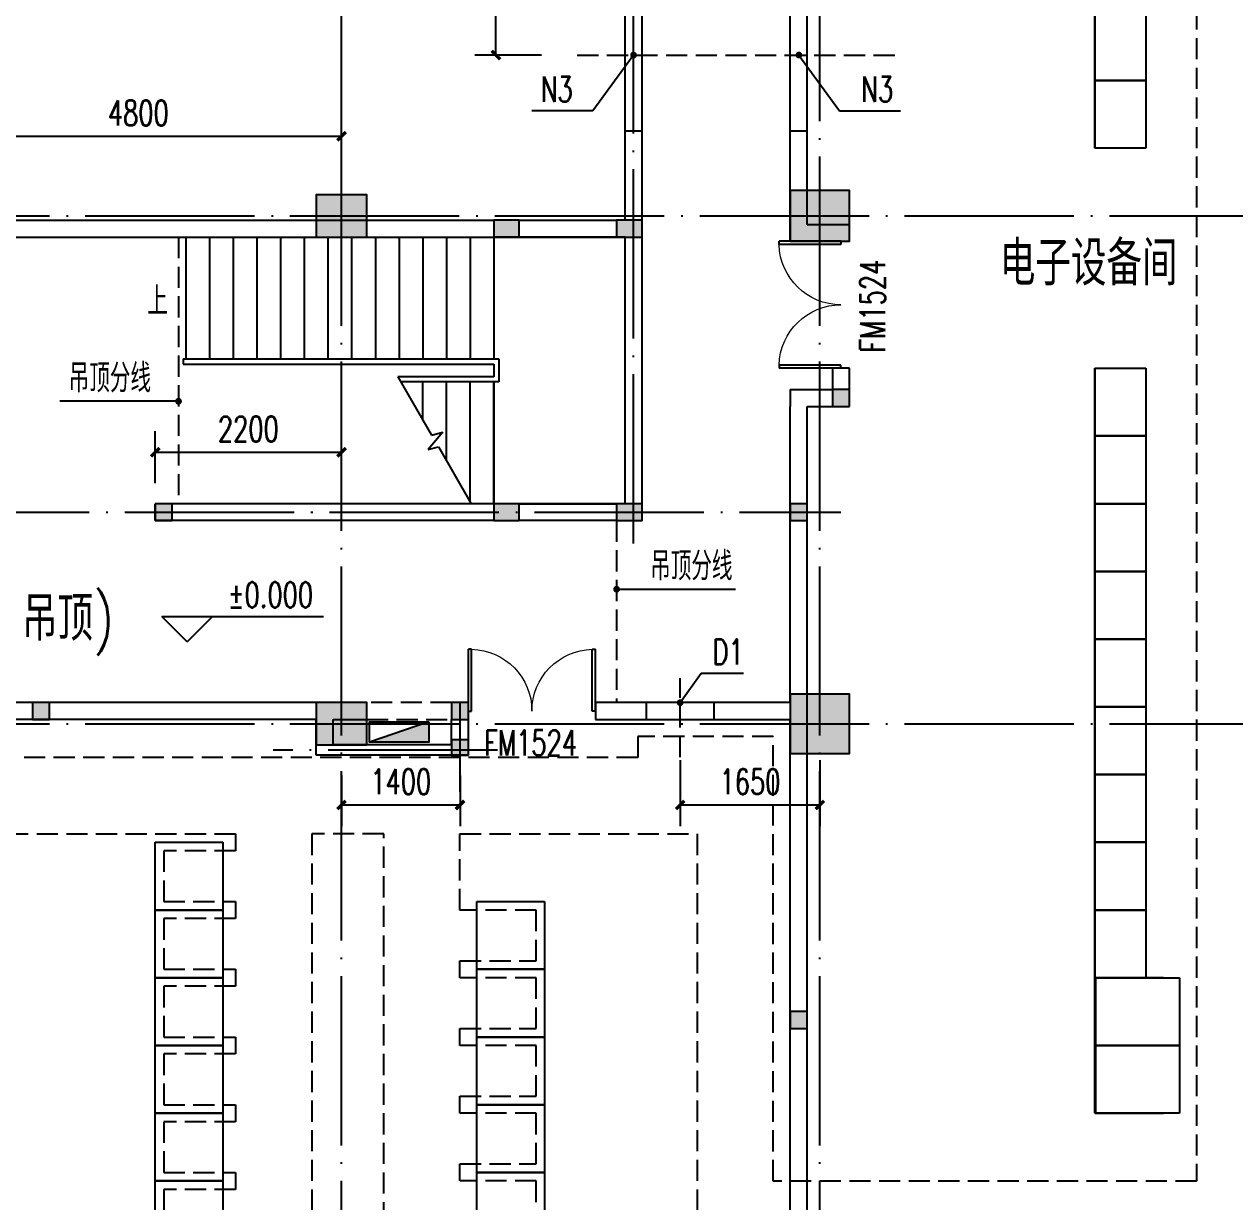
# Model space of a CAD drawing. Extents: x -59142 to 322364, y -122476 to 91021.
# Drawn here: x -30082 to -15782, y 35226 to 49136 of the extents above; entities that cross this region are included whole.
import ezdxf

# ---------------------------------------------------------------- set-up
doc = ezdxf.new("R2010")
doc.units = 0
doc.header["$LTSCALE"] = 1000
doc.header["$MEASUREMENT"] = 0
doc.linetypes.add('DASH', pattern=[0.35, 0.25, -0.1])
doc.linetypes.add('DOTE', pattern=[2.42, 2, -0.2, 0.02, -0.2])
for name, color, linetype in [('CENTRE LINE', 1, 'DOTE'), ('COLUMN', 255, 'Continuous'), ('DIM_ELEV', 3, 'Continuous'), ('DIM_SYMB', 3, 'Continuous'), ('DOTE', 1, 'DOTE'), ('EQUIPMENT', 171, 'Continuous'), ('HOLE', 6, 'Continuous'), ('PUB_DIM', 3, 'Continuous'), ('PUB_HATCH', 255, 'Continuous'), ('PUB_TEXT', 7, 'Continuous'), ('STAIR', 2, 'Continuous'), ('TEXT', 62, 'Continuous'), ('WALL', 255, 'Continuous'), ('WINDOW', 4, 'Continuous'), ('WINDOW_TEXT', 7, 'Continuous')]:
    doc.layers.add(name, color=color, linetype=linetype)
doc.styles.add('_TCH_DIM', font='SIMPLEX', dxfattribs={"bigfont": 'GBCBIG'})
doc.styles.add('_TCH_DIM_T3', font='SIMPLEX', dxfattribs={"width": 0.705882, "bigfont": 'GBCBIG'})
doc.styles.add('_TCH_WINDOW', font='SIMPLEX', dxfattribs={"bigfont": 'GBCBIG'})
doc.styles.add('HZTXT', font='geditxt.shx', dxfattribs={"width": 0.8, "bigfont": 'hztxt1.shx'})
doc.dimstyles.new('_TCH_ARCH&&100', dxfattribs={"dimtxt": 297.5, "dimasz": 100, "dimexe": 250, "dimexo": 300, "dimgap": 126.25, "dimtad": 1, "dimdec": 0, "dimzin": 0, "dimdsep": 46, "dimtxsty": '_TCH_DIM_T3', "dimblk": 'ARCHTICK', "dimcen": 0.09, "dimazin": 2, "dimtfac": 1, "dimtdec": 0, "dimtix": 1, "dimtmove": 2, "dimatfit": 3, "dimfxl": 1, "dimtolj": 1, "dimtzin": 0, "dimarcsym": 0})

# ---------------------------------------------------------------- blocks, each defined once
blk = doc.blocks.new('_FZH')
blk.add_lwpolyline([(-0.5, -0.5), (0.5, -0.5), (0.5, 0.5), (-0.5, 0.5)], close=True)
at = {"layer": 'PUB_HATCH'}
blk.add_solid([(-0.5, -0.5), (0.5, -0.5), (-0.5, 0.5), (0.5, 0.5)], dxfattribs=at)
blk = doc.blocks.new('A$C78DD753C')
at = {"layer": 'COLUMN', "xscale": 600.0000000000146, "yscale": 500, "zscale": 500}
for p in [(7100, -34500), (7100, -40500)]:
    blk.add_blockref('_FZH', p, dxfattribs=at)
at = {"layer": 'COLUMN'}
for p, xscale, yscale, zscale, rotation in [((12750, -34500), 700.0000000001892, 599.9984741202788, 599.9984741202788, 3.632825922247011e-11), ((12750, -40500), 699.9999999996362, 699.9999999996362, 699.9999999996362, 2.143962839360586e-11)]:
    blk.add_blockref('_FZH', p, dxfattribs=dict(at, xscale=xscale, yscale=yscale, zscale=zscale, rotation=rotation))
blk = doc.blocks.new('A$C42A87479')
at = {"layer": 'EQUIPMENT', "color": 251, "linetype": 'DASH'}
for points in [[(17200, -21900), (17200, -45902), (12200, -45902), (12200, -40650), (10600, -40650), (10600, -40900), (500, -40900), (500, -50027), (100, -50427), (100, -54050), (1500, -54050), (1500, -56950)], [(12200, -45902), (12200, -40650), (10600, -40650), (10600, -40900)], [(1400, -41800), (5850, -41800), (5850, -42000), (5000, -42000), (5000, -42600), (5850, -42600), (5850, -42800), (5000, -42800), (5000, -43400), (5850, -43400), (5850, -43600), (5000, -43600), (5000, -44200), (5850, -44200), (5850, -44400), (5000, -44400), (5000, -45000), (5850, -45000), (5850, -45200), (5000, -45200), (5000, -45800), (5850, -45800), (5850, -46000), (5000, -46000), (5000, -46600)], [(7600, -49900), (7600, -41800), (6750, -41800), (6750, -49900), (7600, -49900)], [(9400, -46500), (9400, -45900), (8500, -45900), (8500, -45700), (9400, -45700), (9400, -45100), (8500, -45100), (8500, -44900), (9400, -44900), (9400, -44300), (8500, -44300), (8500, -44100), (9400, -44100), (9400, -43500), (8500, -43500), (8500, -43300), (9400, -43300), (9400, -42700), (8500, -42700), (8500, -41800), (11300, -41800), (11300, -53150)], [(8500, -42700), (8500, -42500)]]:
    blk.add_lwpolyline(points, dxfattribs=at)
blk = doc.blocks.new('A$C4D7001ED')
at = {"layer": 'EQUIPMENT'}
for p, q in [((2100, -2200), (2100, -1400)), ((2100, -1400), (2900, -1400)), ((2900, -1400), (2900, -2200)), ((4900, -2200), (4900, -1400)), ((4900, -1400), (5700, -1400)), ((5700, -1400), (5700, -2200)), ((2900, -2200), (2100, -2200)), ((2100, -3000), (2100, -2200)), ((2100, -2200), (2900, -2200)), ((2900, -2200), (2900, -3000)), ((5700, -2200), (4900, -2200)), ((4900, -3000), (4900, -2200)), ((4900, -2200), (5700, -2200)), ((5700, -2200), (5700, -3000)), ((2900, -3000), (2100, -3000)), ((2100, -3800), (2100, -3000)), ((2100, -3000), (2900, -3000)), ((2900, -3000), (2900, -3800)), ((5700, -3000), (4900, -3000)), ((4900, -3800), (4900, -3000)), ((4900, -3000), (5700, -3000)), ((5700, -3000), (5700, -3800)), ((2900, -3800), (2100, -3800)), ((2100, -4600), (2100, -3800)), ((2100, -3800), (2900, -3800)), ((2900, -3800), (2900, -4600)), ((5700, -3800), (4900, -3800)), ((4900, -4600), (4900, -3800)), ((4900, -3800), (5700, -3800)), ((5700, -3800), (5700, -4600)), ((2100, -5400), (2100, -4600)), ((2100, -4600), (2900, -4600)), ((2900, -4600), (2100, -4600)), ((2900, -4600), (2900, -5400)), ((4900, -5400), (4900, -4600)), ((4900, -4600), (5700, -4600)), ((5700, -4600), (4900, -4600)), ((5700, -4600), (5700, -5400)), ((2900, -5400), (2100, -5400)), ((2100, -6200), (2100, -5400)), ((2100, -5400), (2900, -5400)), ((2900, -5400), (2900, -6200)), ((5700, -5400), (4900, -5400)), ((4900, -6200), (4900, -5400)), ((4900, -5400), (5700, -5400)), ((5700, -5400), (5700, -6200)), ((2900, -6200), (2100, -6200)), ((2100, -7000), (2100, -6200)), ((2100, -6200), (2900, -6200)), ((2900, -6200), (2900, -7000)), ((5700, -6200), (4900, -6200)), ((4900, -7000), (4900, -6200)), ((4900, -6200), (5700, -6200)), ((5700, -6200), (5700, -7000)), ((2900, -7000), (2100, -7000)), ((2100, -7800), (2100, -7000)), ((2100, -7000), (2900, -7000)), ((2900, -7000), (2900, -7800)), ((5700, -7000), (4900, -7000)), ((4900, -7800), (4900, -7000)), ((4900, -7000), (5700, -7000)), ((5700, -7000), (5700, -7800)), ((2900, -7800), (2100, -7800)), ((2100, -8600), (2100, -7800)), ((2100, -7800), (2900, -7800)), ((2900, -7800), (2900, -8600)), ((5700, -7800), (4900, -7800)), ((4900, -8600), (4900, -7800)), ((4900, -7800), (5700, -7800)), ((5700, -7800), (5700, -8600)), ((13200, -9300), (13200, -8500)), ((13200, -8500), (13800, -8500)), ((13800, -8500), (13800, -9300)), ((16400, -8500), (17000, -8500)), ((16400, -9300), (16400, -8500)), ((17000, -8500), (17000, -9300)), ((2900, -8600), (2100, -8600)), ((2100, -9400), (2100, -8600)), ((2100, -8600), (2900, -8600)), ((2900, -8600), (2900, -9400)), ((5700, -8600), (4900, -8600)), ((4900, -9400), (4900, -8600)), ((4900, -8600), (5700, -8600)), ((5700, -8600), (5700, -9400)), ((2900, -9400), (2100, -9400)), ((2100, -10400), (2100, -9400)), ((2100, -9400), (2900, -9400)), ((2900, -9400), (2900, -10400)), ((5700, -9400), (4900, -9400)), ((4900, -10400), (4900, -9400)), ((4900, -9400), (5700, -9400)), ((5700, -9400), (5700, -10400)), ((13800, -9300), (13200, -9300)), ((17000, -9300), (16400, -9300)), ((17200, -9300), (16400, -9300)), ((16400, -9300), (16400, -10100)), ((17200, -10100), (17200, -9300)), ((8900, -10900), (8900, -10100)), ((8900, -10100), (9500, -10100)), ((9500, -10100), (9500, -10900)), ((13800, -10100), (13000, -10100)), ((13000, -10100), (13000, -10900)), ((13800, -10900), (13800, -10100)), ((16400, -10100), (17200, -10100)), ((17200, -10100), (16400, -10100)), ((16400, -10100), (16400, -10900)), ((17200, -10900), (17200, -10100)), ((1250, -12600), (1250, -10400)), ((1250, -10400), (2900, -10400)), ((2900, -10400), (2100, -10400)), ((2900, -10400), (2900, -12600)), ((4900, -12600), (4900, -10400)), ((4900, -10400), (6550, -10400)), ((5700, -10400), (4900, -10400)), ((6550, -10400), (6550, -12600)), ((9500, -10900), (8700, -10900)), ((8700, -10900), (8700, -11700)), ((9500, -10900), (8900, -10900)), ((9500, -11700), (9500, -10900)), ((13800, -10900), (13000, -10900)), ((13000, -10900), (13000, -11700)), ((13000, -10900), (13800, -10900)), ((13800, -11700), (13800, -10900)), ((16400, -10900), (17200, -10900)), ((17200, -10900), (16400, -10900)), ((16400, -10900), (16400, -11700)), ((17200, -11700), (17200, -10900)), ((8700, -11700), (9500, -11700)), ((9500, -11700), (8700, -11700)), ((8700, -11700), (8700, -12500)), ((9500, -12500), (9500, -11700)), ((13800, -11700), (13000, -11700)), ((13000, -11700), (13000, -12500)), ((13000, -11700), (13800, -11700)), ((13800, -12500), (13800, -11700)), ((16400, -11700), (17200, -11700)), ((8700, -12500), (9500, -12500)), ((13000, -12500), (13800, -12500)), ((2900, -12600), (1250, -12600)), ((6550, -12600), (4900, -12600))]:
    blk.add_line(p, q, dxfattribs=at)
at = {"layer": 'EQUIPMENT', "linetype": 'DASH', "ltscale": 500}
for p, q in [((13800, -9300), (13000, -9300)), ((13000, -9300), (13000, -10100)), ((13800, -10100), (13800, -9300)), ((13000, -10100), (13800, -10100)), ((17200, -11700), (16400, -11700)), ((16400, -11700), (16400, -12500)), ((17200, -12500), (17200, -11700)), ((16400, -12500), (17200, -12500))]:
    blk.add_line(p, q, dxfattribs=at)
blk.add_lwpolyline([(9500, -2900), (8700, -2900), (8700, -2100), (9500, -2100), (9500, -2900)], dxfattribs=at)
at = {"layer": 'EQUIPMENT'}
for points in [[(9500, -3700), (8700, -3700), (8700, -2900), (9500, -2900), (9500, -3700)], [(9500, -4500), (8700, -4500), (8700, -3700), (9500, -3700), (9500, -4500)], [(9500, -5300), (8700, -5300), (8700, -4500), (9500, -4500), (9500, -5300)], [(9500, -6100), (8700, -6100), (8700, -5300), (9500, -5300), (9500, -6100)], [(9500, -6900), (8700, -6900), (8700, -6100), (9500, -6100), (9500, -6900)], [(9500, -7700), (8700, -7700), (8700, -6900), (9500, -6900), (9500, -7700)], [(9500, -8500), (8700, -8500), (8700, -7700), (9500, -7700), (9500, -8500)], [(9500, -9300), (8700, -9300), (8700, -8500), (9500, -8500), (9500, -9300)]]:
    blk.add_lwpolyline(points, dxfattribs=at)
blk = doc.blocks.new('A$C75F42011')
at = {"layer": 'EQUIPMENT'}
for p, q in [((-7100, 19400), (-7100, 13800)), ((-7100, 14600), (-7100, 15400)), ((-7100, 14600), (-7100, 15400)), ((-6500, 15400), (-6500, 14600)), ((-7100, 13800), (-7100, 14600)), ((-7100, 14600), (-6500, 14600)), ((-7100, 14600), (-6500, 14600)), ((-7100, 13800), (-7100, 14600)), ((-6500, 14600), (-7100, 14600)), ((-6500, 14600), (-6500, 13800)), ((-6500, 13800), (-7100, 13800)), ((-7100, 11200), (-6500, 11200)), ((-7100, 10400), (-7100, 11200)), ((-7100, 11200), (-7100, 6400)), ((-6500, 11200), (-6500, 10400)), ((-6500, 10400), (-7100, 10400)), ((-7100, 10400), (-6500, 10400)), ((-7100, 9600), (-7100, 10400)), ((-6500, 10400), (-6500, 9600)), ((-7100, 9600), (-6500, 9600)), ((-7100, 8800), (-7100, 9600)), ((-6500, 9600), (-7100, 9600)), ((-6500, 9600), (-6500, 8800)), ((-7100, 8800), (-6500, 8800)), ((-7100, 8000), (-7100, 8800)), ((-6500, 8800), (-7100, 8800)), ((-6500, 8800), (-6500, 8000)), ((-7100, 8000), (-6500, 8000)), ((-7100, 7200), (-7100, 8000)), ((-6500, 8000), (-7100, 8000)), ((-6500, 8000), (-6500, 7200)), ((-7100, 7200), (-6500, 7200)), ((-7100, 6400), (-7100, 7200)), ((-6500, 7200), (-7100, 7200)), ((-6500, 7200), (-6500, 6400)), ((-7100, 6400), (-6500, 6400)), ((-7100, 5600), (-7100, 6400)), ((-7100, 6400), (-7100, 2400)), ((-6500, 6400), (-7100, 6400)), ((-6500, 6400), (-6500, 5600)), ((-7100, 5600), (-6500, 5600)), ((-7100, 4800), (-7100, 5600)), ((-6500, 5600), (-7100, 5600)), ((-6500, 5600), (-6500, 4800)), ((-6500, 4800), (-7100, 4800)), ((-7100, 4800), (-6500, 4800)), ((-7100, 4000), (-7100, 4800)), ((-6500, 4800), (-6500, 4000)), ((-7100, 4000), (-6100, 4000)), ((-7100, 3200), (-7100, 4000)), ((-6500, 4000), (-7100, 4000)), ((-6892, 4000), (-7092, 4000)), ((-7092, 4000), (-7092, 3200)), ((-6292, 4000), (-6892, 4000)), ((-6892, 4000), (-6292, 4000)), ((-6892, 4000), (-6292, 4000)), ((-6892, 4000), (-6292, 4000)), ((-6100, 4000), (-6100, 3200)), ((-6900, 3200), (-7100, 3200)), ((-7100, 3200), (-7100, 2400)), ((-7100, 3200), (-6100, 3200)), ((-7100, 2400), (-7100, 3200)), ((-6100, 3200), (-7100, 3200)), ((-7092, 3200), (-6892, 3200)), ((-6892, 3200), (-7092, 3200)), ((-7092, 3200), (-7092, 2400)), ((-6300, 3200), (-6900, 3200)), ((-6900, 3200), (-6300, 3200)), ((-6900, 3200), (-6300, 3200)), ((-6900, 3200), (-6300, 3200)), ((-6292, 3200), (-6892, 3200)), ((-6892, 3200), (-6292, 3200)), ((-6292, 3200), (-6892, 3200)), ((-6292, 3200), (-6892, 3200)), ((-6892, 3200), (-6292, 3200)), ((-6292, 3200), (-6892, 3200)), ((-6892, 3200), (-6292, 3200)), ((-6892, 3200), (-6292, 3200)), ((-6892, 3200), (-6292, 3200)), ((-6100, 3200), (-6100, 2400)), ((-7100, 2400), (-6900, 2400)), ((-6900, 2400), (-7100, 2400)), ((-6100, 2400), (-7100, 2400)), ((-7092, 2400), (-6292, 2400)), ((-6300, 2400), (-6900, 2400)), ((-6900, 2400), (-6300, 2400)), ((-6300, 2400), (-6900, 2400)), ((-6300, 2400), (-6900, 2400)), ((-6900, 2400), (-6300, 2400)), ((-6300, 2400), (-6900, 2400)), ((-6900, 2400), (-6300, 2400)), ((-6900, 2400), (-6300, 2400)), ((-6900, 2400), (-6300, 2400)), ((-6292, 2400), (-6892, 2400)), ((-6892, 2400), (-6292, 2400)), ((-6292, 2400), (-6892, 2400)), ((-6892, 2400), (-6292, 2400)), ((-6292, 2400), (-6892, 2400)), ((-6292, 2400), (-6892, 2400)), ((-6892, 2400), (-6292, 2400))]:
    blk.add_line(p, q, dxfattribs=at)
blk = doc.blocks.new('trwt')
at = {"layer": 'EQUIPMENT'}
h = blk.add_hatch(color=256, dxfattribs=at)
h.dxf.hatch_style = 1
h.paths.add_polyline_path([(240, 0), (240, 700), (0, 700)])
blk.add_line((0, 700), (240, 0), dxfattribs=at)
blk.add_lwpolyline([(0, 700), (240, 700), (240, 0), (0, 0)], close=True, dxfattribs=at)
blk = doc.blocks.new('_ArchTick')
at = {"color": 0, "linetype": 'ByBlock', "const_width": 0.4}
blk.add_lwpolyline([(-0.5, -0.5), (0.5, 0.5)], dxfattribs=at)
blk = doc.blocks.new('*D413')
at = {"layer": 'Defpoints', "color": 0, "transparency": 16777216}
for p in [(-22334, 40744), (-20684, 40744), (-20684, 39913)]:
    blk.add_point(p, dxfattribs=at)
at = {"layer": 'HOLE', "color": 0, "lineweight": -2, "transparency": 16777216}
for p, q in [((-22334, 40444), (-22334, 39663)), ((-20684, 40444), (-20684, 39663)), ((-22334, 39913), (-20684, 39913))]:
    blk.add_line(p, q, dxfattribs=at)
at = {"layer": 'HOLE', "color": 0, "lineweight": -2, "transparency": 16777216, "xscale": 100, "yscale": 100, "zscale": 100, "rotation": 180}
blk.add_blockref('_ArchTick', (-22334, 39913), dxfattribs=at)
at = {"layer": 'HOLE', "color": 0, "lineweight": -2, "transparency": 16777216, "xscale": 100, "yscale": 100, "zscale": 100}
blk.add_blockref('_ArchTick', (-20684, 39913), dxfattribs=at)
at = {"layer": 'HOLE', "color": 0, "transparency": 16777216, "insert": (-21509, 40188), "char_height": 297.5, "attachment_point": 5, "style": '_TCH_DIM_T3'}
blk.add_mtext('\\A1;1650', dxfattribs=at)
blk = doc.blocks.new('*D415')
at = {"layer": 'Defpoints', "color": 0, "transparency": 16777216}
for p in [(-24511, 51497), (-23670, 51497), (-23670, 48772)]:
    blk.add_point(p, dxfattribs=at)
at = {"layer": 'HOLE', "color": 0, "lineweight": -2, "transparency": 16777216}
for p, q in [((-23970, 51497), (-24761, 51497)), ((-24511, 48772), (-24511, 51497)), ((-23970, 48772), (-24761, 48772))]:
    blk.add_line(p, q, dxfattribs=at)
at = {"layer": 'HOLE', "color": 0, "lineweight": -2, "transparency": 16777216, "xscale": 100, "yscale": 100, "zscale": 100}
for p, rotation in [((-24511, 51497), 90), ((-24511, 48772), 270)]:
    blk.add_blockref('_ArchTick', p, dxfattribs=dict(at, rotation=rotation))
at = {"layer": 'HOLE', "color": 0, "transparency": 16777216, "insert": (-24786, 50135), "char_height": 297.5, "attachment_point": 5, "rotation": 90, "style": '_TCH_DIM_T3'}
blk.add_mtext('\\A1;2725', dxfattribs=at)
blk = doc.blocks.new('*D928')
at = {"layer": 'Defpoints', "color": 0, "transparency": 16777216}
for p in [(-26334, 40562), (-24934, 40562), (-24934, 39913)]:
    blk.add_point(p, dxfattribs=at)
at = {"layer": 'PUB_DIM', "color": 0, "lineweight": -2, "transparency": 16777216}
for p, q in [((-26334, 40262), (-26334, 39663)), ((-24934, 40262), (-24934, 39663)), ((-26334, 39913), (-24934, 39913))]:
    blk.add_line(p, q, dxfattribs=at)
at = {"layer": 'PUB_DIM', "color": 0, "lineweight": -2, "transparency": 16777216, "xscale": 100, "yscale": 100, "zscale": 100, "rotation": 180}
blk.add_blockref('_ArchTick', (-26334, 39913), dxfattribs=at)
at = {"layer": 'PUB_DIM', "color": 0, "lineweight": -2, "transparency": 16777216, "xscale": 100, "yscale": 100, "zscale": 100}
blk.add_blockref('_ArchTick', (-24934, 39913), dxfattribs=at)
at = {"layer": 'PUB_DIM', "color": 0, "transparency": 16777216, "insert": (-25634, 40188), "char_height": 297.5, "attachment_point": 5, "style": '_TCH_DIM_T3'}
blk.add_mtext('\\A1;1400', dxfattribs=at)
blk = doc.blocks.new('*D1440')
at = {"layer": 'Defpoints', "color": 0, "transparency": 16777216}
for p in [(-26334, 44080), (-28534, 43415), (-26334, 43415)]:
    blk.add_point(p, dxfattribs=at)
at = {"layer": 'PUB_DIM', "color": 0, "lineweight": -2, "transparency": 16777216}
for p, q in [((-28534, 43715), (-28534, 44330)), ((-26334, 43715), (-26334, 44330)), ((-28534, 44080), (-26334, 44080))]:
    blk.add_line(p, q, dxfattribs=at)
at = {"layer": 'PUB_DIM', "color": 0, "lineweight": -2, "transparency": 16777216, "xscale": 100, "yscale": 100, "zscale": 100, "rotation": 180}
blk.add_blockref('_ArchTick', (-28534, 44080), dxfattribs=at)
at = {"layer": 'PUB_DIM', "color": 0, "lineweight": -2, "transparency": 16777216, "xscale": 100, "yscale": 100, "zscale": 100}
blk.add_blockref('_ArchTick', (-26334, 44080), dxfattribs=at)
at = {"layer": 'PUB_DIM', "color": 0, "transparency": 16777216, "insert": (-27434, 44355), "char_height": 297.5, "attachment_point": 5, "style": '_TCH_DIM_T3'}
blk.add_mtext('\\A1;2200', dxfattribs=at)
blk = doc.blocks.new('*D1534')
at = {"layer": 'Defpoints', "color": 0, "transparency": 16777216}
for p in [(-26334, 47813), (-31134, 46872), (-26334, 46872)]:
    blk.add_point(p, dxfattribs=at)
at = {"layer": 'PUB_DIM', "color": 0, "lineweight": -2, "transparency": 16777216}
for p, q in [((-31134, 47172), (-31134, 48063)), ((-26334, 47172), (-26334, 48063)), ((-31134, 47813), (-26334, 47813))]:
    blk.add_line(p, q, dxfattribs=at)
at = {"layer": 'PUB_DIM', "color": 0, "lineweight": -2, "transparency": 16777216, "xscale": 100, "yscale": 100, "zscale": 100, "rotation": 180}
blk.add_blockref('_ArchTick', (-31134, 47813), dxfattribs=at)
at = {"layer": 'PUB_DIM', "color": 0, "lineweight": -2, "transparency": 16777216, "xscale": 100, "yscale": 100, "zscale": 100}
blk.add_blockref('_ArchTick', (-26334, 47813), dxfattribs=at)
at = {"layer": 'PUB_DIM', "color": 0, "transparency": 16777216, "insert": (-28734, 48088), "char_height": 297.5, "attachment_point": 5, "style": '_TCH_DIM_T3'}
blk.add_mtext('\\A1;4800', dxfattribs=at)
blk = doc.blocks.new('$DorLib2D$00000002')
for p, q in [((-0.5, 0), (-0.5, 0.4875)), ((-0.475, 0.4875), (-0.5, 0.4875)), ((-0.475, 0), (-0.475, 0.4875)), ((0.475, 0), (0.475, 0.4875)), ((0.475, 0.4875), (0.5, 0.4875)), ((0.5, 0), (0.5, 0.4875)), ((-0.5, 0), (-0.475, 0)), ((0.5, 0), (0.475, 0))]:
    blk.add_line(p, q)
at = {"lineweight": 13}
for centre, start, end in [((-0.4875, 0), 0, 88.53072), ((0.4875, 0), 91.46928, 180)]:
    blk.add_arc(centre, 0.4875, start, end, dxfattribs=at)

msp = doc.modelspace()

# ---------------------------------------------------------------- hatches: boundary and pattern name
at = {"layer": 'PUB_HATCH'}
for points in [[(-20534.3, 44822.1), (-20534.3, 44622.1), (-20334.3, 44622.1), (-20334.3, 44822.1)], [(-28534.3, 43472.1), (-28534.3, 43272.1), (-28334.3, 43272.1), (-28334.3, 43472.1)], [(-21034.3, 43472.1), (-21034.3, 43272.1), (-20834.3, 43272.1), (-20834.3, 43472.1)], [(-29984.3, 41122.1), (-29984.3, 40922.1), (-29784.3, 40922.1), (-29784.3, 41122.1)], [(-25034.3, 40922.1), (-24834.3, 40922.1), (-24834.3, 41122.1), (-25034.3, 41122.1)], [(-24834.3, 40682.1), (-25034.3, 40682.1), (-25034.3, 40502.1), (-24834.3, 40502.1)], [(-21034.3, 37472.1), (-21034.3, 37272.1), (-20834.3, 37272.1), (-20834.3, 37472.1)]]:
    msp.add_hatch(color=256, dxfattribs=at).paths.add_polyline_path(points)

# ---------------------------------------------------------------- linework, layer by layer
at = {"layer": 'CENTRE LINE'}
for p, q in [((-33734.3, 43372.1), (-20435, 43372.1)), ((-24934.3, 41122.1), (-24934.3, 40067.5)), ((-24490.5, 40562.1), (-27143, 40562.1))]:
    msp.add_line(p, q, dxfattribs=at)
msp.add_lwpolyline([(-22884.3, 43003.5), (-22884.3, 74372.1)], dxfattribs=at)
at = {"layer": 'COLUMN'}
for p, q in [((-20534.3, 44822.1), (-20534.3, 44622.1)), ((-20334.3, 44822.1), (-20534.3, 44822.1)), ((-20334.3, 44622.1), (-20334.3, 44822.1)), ((-20534.3, 44622.1), (-20334.3, 44622.1)), ((-28534.3, 43472.1), (-28534.3, 43272.1)), ((-28334.3, 43472.1), (-28534.3, 43472.1)), ((-28334.3, 43272.1), (-28334.3, 43472.1)), ((-21034.3, 43472.1), (-21034.3, 43272.1)), ((-20834.3, 43472.1), (-21034.3, 43472.1)), ((-20834.3, 43272.1), (-20834.3, 43472.1)), ((-28534.3, 43272.1), (-28334.3, 43272.1)), ((-21034.3, 43272.1), (-20834.3, 43272.1)), ((-29984.3, 41122.1), (-29984.3, 40922.1)), ((-29784.3, 41122.1), (-29984.3, 41122.1)), ((-29784.3, 40922.1), (-29784.3, 41122.1)), ((-24834.3, 41122.1), (-25034.3, 41122.1)), ((-25034.3, 41122.1), (-25034.3, 40922.1)), ((-24834.3, 40922.1), (-24834.3, 41122.1)), ((-29984.3, 40922.1), (-29784.3, 40922.1)), ((-25034.3, 40922.1), (-24834.3, 40922.1)), ((-24834.3, 40682.1), (-25034.3, 40682.1)), ((-25034.3, 40682.1), (-25034.3, 40502.1)), ((-24834.3, 40502.1), (-24834.3, 40682.1)), ((-25034.3, 40502.1), (-24834.3, 40502.1)), ((-21034.3, 37472.1), (-21034.3, 37272.1)), ((-20834.3, 37472.1), (-21034.3, 37472.1)), ((-20834.3, 37272.1), (-20834.3, 37472.1)), ((-21034.3, 37272.1), (-20834.3, 37272.1))]:
    msp.add_line(p, q, dxfattribs=at)
at = {"layer": 'DIM_ELEV'}
for p, q in [((-28156.5, 41841), (-28456.5, 42141)), ((-28456.5, 42141), (-26546.5, 42141)), ((-28156.5, 41841), (-27856.5, 42141))]:
    msp.add_line(p, q, dxfattribs=at)
at = {"layer": 'DIM_SYMB'}
msp.add_lwpolyline([(-28314.3, 45872.1, 0, 0, 0), (-23759.3, 45872.1, 0, 0, 0), (-23759.3, 44222.1, 0, 0, 0), (-24794.3, 44222.1, 80, 0, 0), (-25094.3, 44222.1, 0, 0, 0)], format="xyseb", dxfattribs=at)
at = {"layer": 'DOTE'}
for p, q in [((-36622.7, 46872.1), (-7716.7, 46872.1)), ((-36622.7, 40872.1), (-7716.7, 40872.1))]:
    msp.add_line(p, q, dxfattribs=at)
for points in [[(-26334.3, 21372.1), (-26334.3, 83205.2)], [(-20684.3, 21372.1), (-20684.3, 83205.2)]]:
    msp.add_lwpolyline(points, dxfattribs=at)
at = {"layer": 'EQUIPMENT', "linetype": 'DASH'}
for p, q in [((-28259.3, 46622.1), (-28259.3, 43472.1)), ((-23084.3, 43272.1), (-23084.3, 41122.1))]:
    msp.add_line(p, q, dxfattribs=at)
at = {"layer": 'EQUIPMENT'}
for p, q in [((-28671.5, 44682.2), (-29661.7, 44682.2)), ((-28259.3, 44682.2), (-28671.5, 44682.2)), ((-23084.3, 42462), (-22672.1, 42462)), ((-22672.1, 42462), (-21681.9, 42462))]:
    msp.add_line(p, q, dxfattribs=at)
at = {"layer": 'EQUIPMENT', "const_width": 40}
for points in [[(-28239.3, 44682.2, 1), (-28279.3, 44682.2, 1)], [(-23104.3, 42462, 1), (-23064.3, 42462, 1)]]:
    msp.add_lwpolyline(points, format="xyb", close=True, dxfattribs=at)
at = {"layer": 'HOLE', "linetype": 'DASH'}
for p, q in [((-23549.5, 48772.1), (-19771.5, 48772.1)), ((-22334.3, 40478.8), (-22334.3, 41411))]:
    msp.add_line(p, q, dxfattribs=at)
at = {"layer": 'HOLE'}
for p, q in [((-22884.3, 48772.1), (-23364, 48115)), ((-20931.8, 48772.1), (-20452, 48115)), ((-23364, 48115), (-24086.5, 48115)), ((-20452, 48115), (-19729.5, 48115)), ((-22784.3, 47872.1), (-22984.3, 47872.1)), ((-20834.3, 47872.1), (-21034.3, 47872.1)), ((-22334.3, 41122.1), (-22086.5, 41469)), ((-22086.5, 41469), (-21587, 41469)), ((-22734.3, 41122.1), (-22734.3, 40922.1)), ((-21934.3, 41122.1), (-21934.3, 40922.1))]:
    msp.add_line(p, q, dxfattribs=at)
at = {"layer": 'HOLE', "const_width": 40}
for points in [[(-22872.5, 48788.2, 1), (-22896.1, 48755.9, 1)], [(-20943.6, 48788.2, 1), (-20920, 48755.9, 1)], [(-22345.9, 41105.8, 1), (-22322.6, 41138.3, 1)]]:
    msp.add_lwpolyline(points, format="xyb", close=True, dxfattribs=at)
at = {"layer": 'STAIR'}
for p, q in [((-28174.3, 46622.1), (-24534.3, 46622.1)), ((-28174.3, 46622.1), (-28174.3, 45182.1)), ((-27894.3, 46622.1), (-27894.3, 45182.1)), ((-27614.3, 46622.1), (-27614.3, 45182.1)), ((-27334.3, 46622.1), (-27334.3, 45182.1)), ((-27054.3, 46622.1), (-27054.3, 45182.1)), ((-26774.3, 46622.1), (-26774.3, 45182.1)), ((-26494.3, 46622.1), (-26494.3, 45182.1)), ((-26214.3, 46622.1), (-26214.3, 45182.1)), ((-25934.3, 46622.1), (-25934.3, 45182.1)), ((-25654.3, 46622.1), (-25654.3, 45182.1)), ((-25374.3, 46622.1), (-25374.3, 45182.1)), ((-25094.3, 46622.1), (-25094.3, 45182.1)), ((-24814.3, 46622.1), (-24814.3, 45182.1)), ((-24534.3, 46622.1), (-24534.3, 45182.1)), ((-22984.3, 46622.1), (-24534.3, 46622.1)), ((-24534.3, 46622.1), (-24534.3, 45182.1)), ((-22984.3, 43472.1), (-22984.3, 46622.1)), ((-28204.3, 45182.1), (-24474.3, 45182.1)), ((-28204.3, 45182.1), (-28204.3, 45122.1)), ((-28204.3, 45122.1), (-24534.3, 45122.1)), ((-28174.3, 45122.1), (-24534.3, 45122.1)), ((-24534.3, 45122.1), (-24534.3, 44972.1)), ((-24534.3, 45122.1), (-24534.3, 44972.1)), ((-24474.3, 45182.1), (-24474.3, 44912.1)), ((-24534.3, 44972.1), (-25667.3, 44972.1)), ((-25667.3, 44972.1), (-25269.2, 44282.6)), ((-24534.3, 44972.1), (-25667.3, 44972.1)), ((-24474.3, 44912.1), (-25632.6, 44912.1)), ((-25374.3, 44464.6), (-25374.3, 44912.1)), ((-25094.3, 43979.6), (-25094.3, 44912.1)), ((-24814.3, 43494.6), (-24814.3, 44912.1)), ((-24534.3, 43472.1), (-24534.3, 44912.1)), ((-24534.3, 44912.1), (-24534.3, 43472.1)), ((-25138.8, 44317.5), (-25311.7, 44111.5)), ((-25269.2, 44282.6), (-25138.8, 44317.5)), ((-25311.7, 44111.5), (-25189.3, 44144.3)), ((-25189.3, 44144.3), (-24801.3, 43472.1)), ((-24534.3, 43472.1), (-24801.3, 43472.1)), ((-24234.3, 43472.1), (-23084.3, 43472.1))]:
    msp.add_line(p, q, dxfattribs=at)
at = {"layer": 'WALL'}
for p, q in [((-21034.3, 46572.1), (-21034.3, 58122.1)), ((-20834.3, 46772.1), (-20834.3, 58122.1)), ((-22984.3, 46822.1), (-22984.3, 53772.1)), ((-22784.3, 46822.1), (-22784.3, 53872.1)), ((-31134.3, 46822.1), (-24534.3, 46822.1)), ((-24234.3, 46822.1), (-23084.3, 46822.1)), ((-20834.3, 46772.1), (-20334.3, 46772.1)), ((-20334.3, 46572.1), (-20334.3, 46772.1)), ((-30994.3, 46622.1), (-24534.3, 46622.1)), ((-24234.3, 46622.1), (-23084.3, 46622.1)), ((-22984.3, 43472.1), (-22984.3, 46622.1)), ((-22784.3, 43472.1), (-22784.3, 46622.1)), ((-21034.3, 46572.1), (-20534.3, 46572.1)), ((-20534.3, 46572.1), (-20334.3, 46572.1)), ((-20334.3, 45072.1), (-20534.3, 45072.1)), ((-20534.3, 45072.1), (-20534.3, 44822.1)), ((-20334.3, 44622.1), (-20334.3, 45072.1)), ((-21034.3, 44822.1), (-20934.3, 44822.1)), ((-21034.3, 44822.1), (-21034.3, 44622.1)), ((-20934.3, 44822.1), (-20534.3, 44822.1)), ((-21034.3, 41122.1), (-21034.3, 44622.1)), ((-21034.3, 44622.1), (-21034.3, 44622.1)), ((-20834.3, 41022.1), (-20834.3, 44622.1)), ((-20834.3, 44622.1), (-20334.3, 44622.1)), ((-24534.3, 43472.1), (-28534.3, 43472.1)), ((-28534.3, 43272.1), (-28534.3, 43472.1)), ((-23084.3, 43472.1), (-24234.3, 43472.1)), ((-24534.3, 43272.1), (-28534.3, 43272.1)), ((-23084.3, 43272.1), (-24234.3, 43272.1)), ((-26534.3, 41122.1), (-33014.3, 41122.1)), ((-26034.3, 41122.1), (-26534.3, 41122.1)), ((-26034.3, 40922.1), (-26034.3, 41122.1)), ((-24934.3, 41122.1), (-25034.3, 41122.1)), ((-25034.3, 41122.1), (-25034.3, 40922.1)), ((-24834.3, 41122.1), (-24934.3, 41122.1)), ((-24834.3, 40922.1), (-24834.3, 41122.1)), ((-21034.3, 41122.1), (-23334.3, 41122.1)), ((-23334.3, 41122.1), (-23334.3, 40922.1)), ((-26634.3, 40922.1), (-33014.3, 40922.1)), ((-26634.3, 40502.1), (-26634.3, 40922.1)), ((-26434.3, 40922.1), (-26034.3, 40922.1)), ((-26434.3, 40622.1), (-26434.3, 40922.1)), ((-25034.3, 40622.1), (-25034.3, 40922.1)), ((-24834.3, 40502.1), (-24834.3, 40922.1)), ((-23334.3, 40922.1), (-21034.3, 40922.1)), ((-21034.3, 33772.1), (-21034.3, 40922.1)), ((-20834.3, 33972.1), (-20834.3, 41022.1)), ((-25034.3, 40622.1), (-26434.3, 40622.1)), ((-24834.3, 40502.1), (-26634.3, 40502.1))]:
    msp.add_line(p, q, dxfattribs=at)
at = {"layer": 'WINDOW', "linetype": 'DASH'}
for p, q in [((-25034.3, 41122.1), (-26034.3, 41122.1)), ((-26034.3, 40922.1), (-25034.3, 40922.1))]:
    msp.add_line(p, q, dxfattribs=at)

# ---------------------------------------------------------------- block references
at = {"layer": 'COLUMN'}
msp.add_blockref('A$C78DD753C', (-33434.3, 81372.1), dxfattribs=at)
at = {"layer": 'COLUMN', "xscale": 300.000000000502, "yscale": 200.0000000000146, "zscale": 200.0000000000146, "rotation": 359.9999999999972}
for p in [(-24384.3, 46722.1), (-22934.3, 46722.1), (-24384.3, 43372.1), (-22934.3, 43372.1)]:
    msp.add_blockref('_FZH', p, dxfattribs=at)
at = {"layer": 'EQUIPMENT'}
for name, p in [('A$C42A87479', (-33434.3, 81372.1)), ('A$C75F42011', (-10334.3, 33872.1)), ('A$C4D7001ED', (-33434.3, 40872.1))]:
    msp.add_blockref(name, p, dxfattribs=at)
at = {"layer": 'EQUIPMENT', "rotation": 270}
msp.add_blockref('trwt', (-26004.2, 40897.1), dxfattribs=at)
at = {"layer": 'WINDOW'}
ref = msp.add_blockref('$DorLib2D$00000002', (-20434.3, 45822.1), dxfattribs=dict(at, xscale=-1500, yscale=1500, zscale=-1500, rotation=90))
ref.add_attrib('A', 'FM1524', (-19910.5, 45257.1), dxfattribs={"layer": 'WINDOW_TEXT', "height": 297.5, "rotation": 90, "style": '_TCH_WINDOW', "width": 0.705882})
ref = msp.add_blockref('$DorLib2D$00000002', (-24084.3, 41022.1), dxfattribs=dict(at, xscale=1500, yscale=-1500, zscale=1500, rotation=180.0000297763952))
ref.add_attrib('A', 'FM1524', (-24649.3, 40498.3), dxfattribs={"layer": 'WINDOW_TEXT', "height": 297.5, "rotation": 0.00003, "style": '_TCH_WINDOW', "width": 0.705882})

# ---------------------------------------------------------------- texts
at = {"layer": 'PUB_TEXT', "style": '_TCH_DIM', "width": 0.705882}
for s, p in [('N3', (-23981.5, 48220)), ('N3', (-20194.5, 48220)), ('%%P0.000', (-27676.5, 42246)), ('D1', (-21952, 41574))]:
    msp.add_text(s, height=297.5, dxfattribs=at).set_placement(p)
at = {"layer": 'PUB_TEXT', "style": '_TCH_DIM'}
for s, height, p in [('上', 337.6, (-28627.8, 45697.1)), ('吊顶分线', 337.59, (-29556.7, 44787.2)), ('吊顶分线', 337.59, (-22687.9, 42567))]:
    msp.add_text(s, height=height, dxfattribs=at).set_placement(p)
at = {"layer": 'TEXT', "style": 'HZTXT', "width": 0.8}
for s, p in [('电子设备间', (-18558.5, 46050)), (')', (-29268.3, 41853.3)), ('吊顶', (-30108.3, 41853.3))]:
    msp.add_text(s, height=525, dxfattribs=at).set_placement(p)

# ---------------------------------------------------------------- dimensions: what is measured, and where the dimension line sits
at = {"layer": 'HOLE'}
for p1, p2, distance, picture, middle in [((-23669.5, 48772.1), (-23669.5, 51497.1), 841.7, '*D415', (-24786.2, 50134.6)), ((-22334.3, 40744.1), (-20684.3, 40744.1), -831.1, '*D413', (-21509.3, 40188))]:
    dim = msp.add_aligned_dim(p1=p1, p2=p2, distance=distance, dimstyle='_TCH_ARCH&&100', dxfattribs=at)
    dim.commit()
    dim.dimension.update_dxf_attribs({"geometry": picture, "text_midpoint": middle})
at = {"layer": 'PUB_DIM'}
for p1, p2, distance, picture, middle in [((-31134.3, 46872.1), (-26334.3, 46872.1), 941.3, '*D1534', (-28734.3, 48088.4)), ((-28534.3, 43414.6), (-26334.3, 43414.6), 665, '*D1440', (-27434.3, 44354.6)), ((-26334.3, 40562.1), (-24934.3, 40562.1), -649.1, '*D928', (-25634.3, 40188))]:
    dim = msp.add_aligned_dim(p1=p1, p2=p2, distance=distance, dimstyle='_TCH_ARCH&&100', dxfattribs=at)
    dim.commit()
    dim.dimension.update_dxf_attribs({"geometry": picture, "text_midpoint": middle})

doc.saveas('drawing.dxf')
